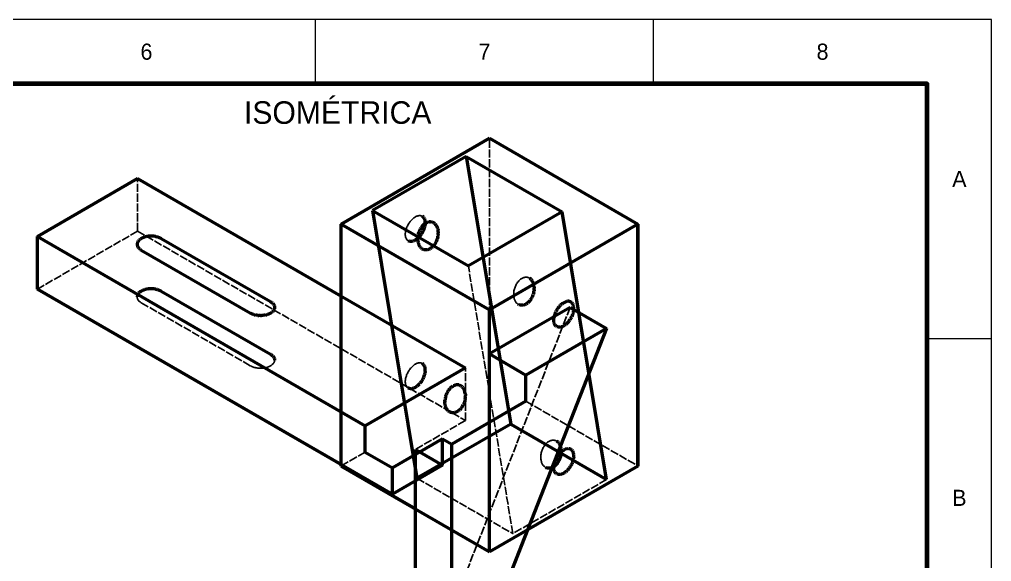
# Model space of a CAD drawing. Header units: millimetres. Extents: x 0 to 420, y 0 to 297.
# Drawn here: x 269 to 420, y 212.9 to 297 of the extents above; entities that cross this region are included whole.
import ezdxf
from ezdxf.enums import TextEntityAlignment as Align

# ---------------------------------------------------------------- set-up
doc = ezdxf.new("R2010")
doc.units = ezdxf.units.MM
doc.linetypes.add('DASHED', pattern=[1.524, 1.27, -0.254])
for name, color, linetype, lineweight in [('FINA', 7, 'CONTINUOUS', 18), ('NORMA', 7, 'CONTINUOUS', 70), ('OCULTA', 8, 'DASHED', 25), ('TEXTO', 7, 'CONTINUOUS', 25), ('VISIBLE', 7, 'CONTINUOUS', 50)]:
    doc.layers.add(name, color=color, linetype=linetype, lineweight=lineweight)

msp = doc.modelspace()

# ---------------------------------------------------------------- linework, layer by layer
at = {"layer": 'FINA'}
for p, q in [((315, 287), (315, 297)), ((367.5, 287), (367.5, 297)), ((410, 247.5), (420, 247.5))]:
    msp.add_line(p, q, dxfattribs=at)
msp.add_lwpolyline([(0, 0), (420, 0), (420, 297), (0, 297)], close=True, dxfattribs=at)
at = {"layer": 'NORMA'}
msp.add_lwpolyline([(20, 10), (410, 10), (410, 287), (20, 287)], close=True, dxfattribs=at)
at = {"layer": 'OCULTA'}
for p, q in [((342.03, 245.08), (342.03, 278.55)), ((287.37, 264.14), (287.37, 272.31)), ((329.82, 265.76), (329.73, 265.66)), ((329.91, 265.87), (329.82, 265.76)), ((329.91, 265.87), (330.01, 265.96)), ((330.1, 266.05), (330.01, 265.96)), ((330.2, 266.14), (330.1, 266.05)), ((330.3, 266.21), (330.2, 266.14)), ((330.4, 266.28), (330.3, 266.21)), ((330.51, 266.35), (330.4, 266.28)), ((330.61, 266.4), (330.51, 266.35)), ((330.71, 266.45), (330.61, 266.4)), ((330.81, 266.49), (330.71, 266.45)), ((330.91, 266.52), (330.81, 266.49)), ((331.01, 266.54), (330.91, 266.52)), ((331.1, 266.55), (331.01, 266.54)), ((331.19, 266.56), (331.1, 266.55)), ((331.28, 266.56), (331.19, 266.56)), ((331.37, 266.54), (331.28, 266.56)), ((331.45, 266.52), (331.37, 266.54)), ((331.53, 266.49), (331.45, 266.52)), ((331.61, 266.46), (331.53, 266.49)), ((329, 264.15), (329.03, 264.28)), ((329.07, 264.41), (329.03, 264.28)), ((329.07, 264.41), (329.11, 264.54)), ((329.16, 264.67), (329.11, 264.54)), ((329.21, 264.8), (329.16, 264.67)), ((329.21, 264.8), (329.27, 264.93)), ((329.34, 265.06), (329.27, 264.93)), ((329.41, 265.19), (329.34, 265.06)), ((329.41, 265.19), (329.48, 265.31)), ((329.56, 265.43), (329.48, 265.31)), ((329.64, 265.55), (329.56, 265.43)), ((329.73, 265.66), (329.64, 265.55)), ((287.37, 264.14), (271.82, 255.16)), ((287.37, 264.14), (338.28, 234.75)), ((328.95, 263.77), (328.96, 263.89)), ((328.95, 263.65), (328.95, 263.77)), ((328.95, 263.54), (328.95, 263.65)), ((328.96, 263.43), (328.95, 263.54)), ((328.96, 263.89), (328.98, 264.02)), ((328.98, 263.32), (328.96, 263.43)), ((329, 264.15), (328.98, 264.02)), ((329, 263.22), (328.98, 263.32)), ((329.03, 263.12), (329, 263.22)), ((329.07, 263.03), (329.03, 263.12)), ((329.11, 262.95), (329.07, 263.03)), ((329.16, 262.87), (329.11, 262.95)), ((329.21, 262.81), (329.16, 262.87)), ((329.27, 262.74), (329.21, 262.81)), ((329.34, 262.69), (329.27, 262.74)), ((329.41, 262.65), (329.34, 262.69)), ((345.65, 217.19), (338.74, 258.74)), ((346.84, 256.67), (346.75, 256.59)), ((346.94, 256.74), (346.84, 256.67)), ((347.04, 256.8), (346.94, 256.74)), ((347.15, 256.85), (347.04, 256.8)), ((347.25, 256.9), (347.15, 256.85)), ((347.35, 256.94), (347.25, 256.9)), ((347.46, 256.96), (347.35, 256.94)), ((347.56, 256.98), (347.46, 256.96)), ((347.66, 256.99), (347.56, 256.98)), ((347.77, 256.99), (347.66, 256.99)), ((347.87, 256.98), (347.77, 256.99)), ((347.96, 256.96), (347.87, 256.98)), ((348.06, 256.94), (347.96, 256.96)), ((348.15, 256.9), (348.06, 256.94)), ((348.24, 256.85), (348.15, 256.9)), ((345.9, 255.17), (345.86, 255.03)), ((345.9, 255.17), (345.94, 255.31)), ((345.99, 255.45), (345.94, 255.31)), ((346.04, 255.58), (345.99, 255.45)), ((346.04, 255.58), (346.1, 255.71)), ((346.16, 255.84), (346.1, 255.71)), ((346.23, 255.97), (346.16, 255.84)), ((346.31, 256.08), (346.23, 255.97)), ((346.39, 256.2), (346.31, 256.08)), ((346.47, 256.3), (346.39, 256.2)), ((346.47, 256.3), (346.56, 256.41)), ((346.65, 256.5), (346.56, 256.41)), ((346.75, 256.59), (346.65, 256.5)), ((287.29, 253.94), (287.3, 253.85)), ((287.3, 253.85), (287.31, 253.77)), ((287.31, 253.77), (287.34, 253.69)), ((287.34, 253.69), (287.37, 253.61)), ((345.79, 254.46), (345.78, 254.32)), ((345.79, 254.18), (345.78, 254.32)), ((345.81, 254.74), (345.79, 254.6)), ((345.79, 254.46), (345.79, 254.6)), ((345.79, 254.18), (345.8, 254.05)), ((345.82, 253.91), (345.8, 254.05)), ((345.81, 254.74), (345.83, 254.89)), ((345.84, 253.79), (345.82, 253.91)), ((345.86, 255.03), (345.83, 254.89)), ((345.87, 253.66), (345.84, 253.79)), ((345.87, 253.66), (345.91, 253.54)), ((287.37, 253.61), (287.41, 253.53)), ((287.41, 253.53), (287.46, 253.45)), ((287.46, 253.45), (287.52, 253.37)), ((287.52, 253.37), (287.59, 253.3)), ((287.59, 253.3), (287.66, 253.23)), ((287.66, 253.23), (287.75, 253.16)), ((287.75, 253.16), (287.84, 253.1)), ((287.84, 253.1), (287.94, 253.04)), ((287.94, 253.04), (304.91, 243.24)), ((354.55, 252.3), (330.51, 191.07)), ((345.96, 253.43), (345.91, 253.54)), ((346.01, 253.32), (345.96, 253.43)), ((346.01, 253.32), (346.06, 253.22)), ((346.12, 253.13), (346.06, 253.22)), ((346.19, 253.04), (346.12, 253.13)), ((346.26, 252.96), (346.19, 253.04)), ((346.34, 252.89), (346.26, 252.96)), ((346.42, 252.83), (346.34, 252.89)), ((346.51, 252.77), (346.42, 252.83)), ((304.91, 243.24), (305.01, 243.18)), ((305.01, 243.18), (305.13, 243.13)), ((305.13, 243.13), (305.24, 243.08)), ((305.36, 243.04), (305.24, 243.08)), ((307.69, 243.08), (307.56, 243.04)), ((307.8, 243.13), (307.69, 243.08)), ((307.92, 243.18), (307.8, 243.13)), ((308.02, 243.24), (307.92, 243.18)), ((308.12, 243.3), (308.02, 243.24)), ((308.21, 243.37), (308.12, 243.3)), ((308.29, 243.43), (308.21, 243.37)), ((308.37, 243.5), (308.29, 243.43)), ((308.44, 243.58), (308.37, 243.5)), ((308.5, 243.65), (308.44, 243.58)), ((308.55, 243.73), (308.5, 243.65)), ((308.59, 243.81), (308.55, 243.73)), ((308.62, 243.89), (308.59, 243.81)), ((308.65, 243.97), (308.62, 243.89)), ((308.66, 244.06), (308.65, 243.97)), ((308.66, 244.14), (308.66, 244.06)), ((330.01, 243.1), (329.91, 243)), ((330.1, 243.19), (330.01, 243.1)), ((330.2, 243.28), (330.1, 243.19)), ((330.3, 243.35), (330.2, 243.28)), ((330.4, 243.42), (330.3, 243.35)), ((330.4, 243.42), (330.51, 243.49)), ((330.61, 243.54), (330.51, 243.49)), ((330.71, 243.59), (330.61, 243.54)), ((330.81, 243.63), (330.71, 243.59)), ((330.91, 243.66), (330.81, 243.63)), ((331.01, 243.68), (330.91, 243.66)), ((331.1, 243.69), (331.01, 243.68)), ((331.19, 243.7), (331.1, 243.69)), ((331.28, 243.69), (331.19, 243.7)), ((331.37, 243.68), (331.28, 243.69)), ((331.45, 243.66), (331.37, 243.68)), ((331.53, 243.63), (331.45, 243.66)), ((331.61, 243.59), (331.53, 243.63)), ((305.36, 243.04), (305.49, 243)), ((305.49, 243), (305.62, 242.96)), ((305.76, 242.94), (305.62, 242.96)), ((305.9, 242.91), (305.76, 242.94)), ((306.04, 242.89), (305.9, 242.91)), ((306.04, 242.89), (306.18, 242.88)), ((306.32, 242.87), (306.18, 242.88)), ((306.46, 242.87), (306.32, 242.87)), ((306.46, 242.87), (306.61, 242.87)), ((306.75, 242.88), (306.61, 242.87)), ((306.89, 242.89), (306.75, 242.88)), ((307.03, 242.91), (306.89, 242.89)), ((307.17, 242.94), (307.03, 242.91)), ((307.31, 242.96), (307.17, 242.94)), ((307.31, 242.96), (307.44, 243)), ((307.56, 243.04), (307.44, 243)), ((329.11, 241.68), (329.07, 241.55)), ((329.16, 241.81), (329.11, 241.68)), ((329.21, 241.94), (329.16, 241.81)), ((329.27, 242.07), (329.21, 241.94)), ((329.27, 242.07), (329.34, 242.2)), ((329.41, 242.32), (329.34, 242.2)), ((329.48, 242.45), (329.41, 242.32)), ((329.56, 242.57), (329.48, 242.45)), ((329.56, 242.57), (329.64, 242.68)), ((329.73, 242.8), (329.64, 242.68)), ((329.82, 242.9), (329.73, 242.8)), ((329.91, 243), (329.82, 242.9)), ((338.28, 234.75), (338.28, 242.91)), ((328.95, 240.91), (328.96, 241.03)), ((328.95, 240.79), (328.95, 240.91)), ((328.95, 240.68), (328.95, 240.79)), ((328.96, 240.56), (328.95, 240.68)), ((328.96, 241.03), (328.98, 241.16)), ((328.98, 240.46), (328.96, 240.56)), ((329, 241.29), (328.98, 241.16)), ((329, 240.36), (328.98, 240.46)), ((329, 241.29), (329.03, 241.42)), ((329.03, 240.26), (329, 240.36)), ((329.07, 241.55), (329.03, 241.42)), ((329.07, 240.17), (329.03, 240.26)), ((329.11, 240.09), (329.07, 240.17)), ((329.16, 240.01), (329.11, 240.09)), ((329.21, 239.94), (329.16, 240.01)), ((329.27, 239.88), (329.21, 239.94)), ((329.34, 239.83), (329.27, 239.88)), ((329.41, 239.78), (329.34, 239.83)), ((347.69, 237.73), (365.08, 227.69)), ((338.28, 234.75), (330.51, 230.26)), ((350.68, 231.01), (350.6, 230.91)), ((350.77, 231.11), (350.68, 231.01)), ((350.86, 231.21), (350.77, 231.11)), ((350.95, 231.29), (350.86, 231.21)), ((351.05, 231.37), (350.95, 231.29)), ((351.15, 231.44), (351.05, 231.37)), ((351.15, 231.44), (351.25, 231.51)), ((351.35, 231.56), (351.25, 231.51)), ((351.46, 231.61), (351.35, 231.56)), ((351.56, 231.64), (351.46, 231.61)), ((351.67, 231.67), (351.56, 231.64)), ((351.77, 231.69), (351.67, 231.67)), ((351.87, 231.7), (351.77, 231.69)), ((351.97, 231.7), (351.87, 231.7)), ((352.07, 231.69), (351.97, 231.7)), ((352.17, 231.67), (352.07, 231.69)), ((352.27, 231.64), (352.17, 231.67)), ((352.36, 231.61), (352.27, 231.64)), ((352.45, 231.56), (352.36, 231.61)), ((322.73, 229.85), (318.98, 227.69)), ((350.04, 229.59), (350.02, 229.45)), ((350.07, 229.74), (350.04, 229.59)), ((350.1, 229.88), (350.07, 229.74)), ((350.15, 230.02), (350.1, 229.88)), ((350.15, 230.02), (350.19, 230.16)), ((350.25, 230.29), (350.19, 230.16)), ((350.31, 230.42), (350.25, 230.29)), ((350.37, 230.55), (350.31, 230.42)), ((350.37, 230.55), (350.44, 230.67)), ((350.52, 230.79), (350.44, 230.67)), ((350.6, 230.91), (350.52, 230.79)), ((349.99, 229.17), (350, 229.31)), ((349.99, 229.17), (349.99, 229.03)), ((349.99, 229.03), (350, 228.89)), ((350.02, 229.45), (350, 229.31)), ((350.01, 228.75), (350, 228.89)), ((350.03, 228.62), (350.01, 228.75)), ((350.05, 228.49), (350.03, 228.62)), ((350.05, 228.49), (350.08, 228.37)), ((350.12, 228.25), (350.08, 228.37)), ((350.17, 228.14), (350.12, 228.25)), ((350.17, 228.14), (350.22, 228.03)), ((350.27, 227.93), (350.22, 228.03)), ((350.33, 227.84), (350.27, 227.93)), ((350.4, 227.75), (350.33, 227.84)), ((350.47, 227.67), (350.4, 227.75)), ((350.55, 227.6), (350.47, 227.67)), ((350.63, 227.54), (350.55, 227.6)), ((350.72, 227.48), (350.63, 227.54)), ((330.76, 225.78), (345.65, 217.19)), ((360.22, 225.6), (345.65, 217.19))]:
    msp.add_line(p, q, dxfattribs=at)
at = {"layer": 'VISIBLE'}
for p, q in [((342.03, 278.55), (318.98, 265.24)), ((318.98, 265.24), (342.03, 278.55)), ((342.03, 278.55), (365.08, 265.24)), ((342.03, 278.55), (342.03, 278.55)), ((342.03, 278.55), (342.03, 278.55)), ((342.03, 278.55), (365.08, 265.24)), ((338.41, 275.74), (323.85, 267.33)), ((338.41, 275.74), (345.33, 234.19)), ((338.41, 275.74), (353.3, 267.15)), ((287.37, 272.31), (271.82, 263.33)), ((271.82, 263.33), (287.37, 272.31)), ((287.37, 272.31), (338.28, 242.91)), ((287.37, 272.31), (287.37, 272.31)), ((287.37, 272.31), (287.37, 272.31)), ((287.37, 272.31), (318.98, 254.06)), ((323.85, 267.33), (330.76, 225.78)), ((323.85, 267.33), (338.74, 258.74)), ((331.68, 266.41), (331.61, 266.46)), ((331.74, 266.36), (331.68, 266.41)), ((331.8, 266.3), (331.74, 266.36)), ((331.85, 266.23), (331.8, 266.3)), ((331.9, 266.15), (331.85, 266.23)), ((331.94, 266.07), (331.9, 266.15)), ((331.98, 265.98), (331.94, 266.07)), ((332.01, 265.88), (331.98, 265.98)), ((332.03, 265.78), (332.01, 265.88)), ((332.05, 265.68), (332.03, 265.78)), ((353.3, 267.15), (338.74, 258.74)), ((360.22, 225.6), (353.3, 267.15)), ((318.98, 227.69), (318.98, 265.24)), ((318.98, 265.24), (342.03, 251.94)), ((318.98, 254.06), (318.98, 265.24)), ((318.98, 265.24), (318.98, 265.24)), ((318.98, 265.24), (318.98, 265.24)), ((331.15, 264.18), (331.21, 264.31)), ((331.21, 264.31), (331.15, 264.18)), ((331.27, 264.44), (331.21, 264.31)), ((331.27, 264.44), (331.21, 264.31)), ((331.21, 264.31), (331.21, 264.31)), ((331.34, 264.56), (331.27, 264.44)), ((331.34, 264.56), (331.27, 264.44)), ((331.27, 264.44), (331.27, 264.44)), ((331.42, 264.68), (331.34, 264.56)), ((331.42, 264.68), (331.34, 264.56)), ((331.34, 264.56), (331.34, 264.56)), ((331.5, 264.8), (331.42, 264.68)), ((331.5, 264.8), (331.42, 264.68)), ((331.42, 264.68), (331.42, 264.68)), ((331.58, 264.9), (331.5, 264.8)), ((331.58, 264.9), (331.5, 264.8)), ((331.5, 264.8), (331.5, 264.8)), ((331.58, 264.9), (331.67, 265)), ((331.67, 265), (331.58, 264.9)), ((331.58, 264.9), (331.58, 264.9)), ((331.76, 265.1), (331.67, 265)), ((331.76, 265.1), (331.67, 265)), ((331.67, 265), (331.67, 265)), ((331.8, 264.3), (331.74, 264.17)), ((331.74, 264.17), (331.8, 264.3)), ((331.85, 265.18), (331.76, 265.1)), ((331.85, 265.18), (331.76, 265.1)), ((331.76, 265.1), (331.76, 265.1)), ((331.85, 264.43), (331.8, 264.3)), ((331.8, 264.3), (331.85, 264.43)), ((331.8, 264.3), (331.8, 264.3)), ((331.95, 265.26), (331.85, 265.18)), ((331.95, 265.26), (331.85, 265.18)), ((331.85, 265.18), (331.85, 265.18)), ((331.85, 264.43), (331.9, 264.56)), ((331.85, 264.43), (331.9, 264.56)), ((331.85, 264.43), (331.85, 264.43)), ((331.9, 264.56), (331.94, 264.69)), ((331.9, 264.56), (331.94, 264.69)), ((331.9, 264.56), (331.9, 264.56)), ((331.98, 264.82), (331.94, 264.69)), ((331.94, 264.69), (331.98, 264.82)), ((331.94, 264.69), (331.94, 264.69)), ((332.05, 265.33), (331.95, 265.26)), ((332.05, 265.33), (331.95, 265.26)), ((331.95, 265.26), (331.95, 265.26)), ((331.98, 264.82), (332.01, 264.95)), ((331.98, 264.82), (332.01, 264.95)), ((331.98, 264.82), (331.98, 264.82)), ((332.01, 264.95), (332.03, 265.08)), ((332.01, 264.95), (332.03, 265.08)), ((332.01, 264.95), (332.01, 264.95)), ((332.05, 265.21), (332.03, 265.08)), ((332.03, 265.08), (332.05, 265.21)), ((332.03, 265.08), (332.03, 265.08)), ((332.06, 265.56), (332.05, 265.68)), ((332.15, 265.4), (332.05, 265.33)), ((332.06, 265.34), (332.05, 265.33)), ((332.05, 265.21), (332.06, 265.33)), ((332.05, 265.21), (332.06, 265.33)), ((332.05, 265.33), (332.05, 265.33)), ((332.05, 265.21), (332.05, 265.21)), ((332.06, 265.45), (332.06, 265.56)), ((332.06, 265.33), (332.06, 265.45)), ((332.06, 265.33), (332.06, 265.34)), ((332.06, 265.34), (332.06, 265.34)), ((332.06, 265.34), (332.06, 265.34)), ((332.06, 265.34), (332.06, 265.34)), ((332.06, 265.34), (332.06, 265.34)), ((332.06, 265.34), (332.06, 265.34)), ((332.06, 265.34), (332.06, 265.34)), ((332.06, 265.34), (332.06, 265.34)), ((332.06, 265.34), (332.06, 265.34)), ((332.06, 265.34), (332.06, 265.34)), ((332.06, 265.34), (332.06, 265.34)), ((332.06, 265.34), (332.06, 265.34)), ((332.06, 265.34), (332.06, 265.34)), ((332.06, 265.34), (332.06, 265.34)), ((332.06, 265.34), (332.06, 265.34)), ((332.06, 265.34), (332.06, 265.34)), ((332.06, 265.34), (332.06, 265.34)), ((332.06, 265.34), (332.06, 265.34)), ((332.06, 265.34), (332.06, 265.34)), ((332.06, 265.34), (332.06, 265.34)), ((332.06, 265.34), (332.06, 265.34)), ((332.06, 265.34), (332.06, 265.34)), ((332.06, 265.34), (332.06, 265.34)), ((332.06, 265.33), (332.06, 265.33)), ((332.25, 265.45), (332.15, 265.4)), ((332.36, 265.5), (332.25, 265.45)), ((332.46, 265.53), (332.36, 265.5)), ((332.57, 265.56), (332.46, 265.53)), ((332.67, 265.58), (332.57, 265.56)), ((332.77, 265.59), (332.67, 265.58)), ((332.77, 265.59), (332.87, 265.59)), ((332.97, 265.58), (332.87, 265.59)), ((333.07, 265.56), (332.97, 265.58)), ((333.17, 265.53), (333.07, 265.56)), ((333.26, 265.5), (333.17, 265.53)), ((333.35, 265.45), (333.26, 265.5)), ((333.43, 265.4), (333.35, 265.45)), ((333.51, 265.33), (333.43, 265.4)), ((333.59, 265.26), (333.51, 265.33)), ((333.66, 265.18), (333.59, 265.26)), ((333.73, 265.09), (333.66, 265.18)), ((333.79, 265), (333.73, 265.09)), ((333.85, 264.9), (333.79, 265)), ((333.9, 264.79), (333.85, 264.9)), ((333.94, 264.68), (333.9, 264.79)), ((333.98, 264.56), (333.94, 264.68)), ((334.01, 264.44), (333.98, 264.56)), ((334.01, 264.44), (334.04, 264.31)), ((334.06, 264.18), (334.04, 264.31)), ((365.08, 265.24), (342.03, 251.94)), ((365.08, 227.69), (365.08, 265.24)), ((365.08, 265.24), (365.08, 265.24)), ((365.08, 265.24), (365.08, 265.24)), ((365.08, 265.24), (365.08, 227.69)), ((271.82, 255.16), (271.82, 263.33)), ((271.82, 263.33), (322.73, 233.93)), ((271.82, 255.16), (271.82, 263.33)), ((271.82, 263.33), (271.82, 263.33)), ((271.82, 263.33), (271.82, 263.33)), ((287.59, 262.74), (287.52, 262.66)), ((287.66, 262.81), (287.59, 262.74)), ((287.75, 262.87), (287.66, 262.81)), ((287.84, 262.94), (287.75, 262.87)), ((287.94, 263), (287.84, 262.94)), ((288.04, 263.06), (287.94, 263)), ((288.15, 263.11), (288.04, 263.06)), ((288.27, 263.16), (288.15, 263.11)), ((288.27, 263.16), (288.39, 263.2)), ((288.52, 263.24), (288.39, 263.2)), ((288.65, 263.27), (288.52, 263.24)), ((288.79, 263.3), (288.65, 263.27)), ((288.92, 263.33), (288.79, 263.3)), ((289.06, 263.35), (288.92, 263.33)), ((289.21, 263.36), (289.06, 263.35)), ((289.35, 263.37), (289.21, 263.36)), ((289.49, 263.37), (289.35, 263.37)), ((289.64, 263.37), (289.49, 263.37)), ((289.78, 263.36), (289.64, 263.37)), ((289.92, 263.35), (289.78, 263.36)), ((290.06, 263.33), (289.92, 263.35)), ((290.2, 263.3), (290.06, 263.33)), ((290.2, 263.3), (290.34, 263.27)), ((290.47, 263.24), (290.34, 263.27)), ((290.59, 263.2), (290.47, 263.24)), ((290.59, 263.2), (290.72, 263.16)), ((290.83, 263.11), (290.72, 263.16)), ((290.83, 263.11), (290.94, 263.06)), ((290.94, 263.06), (291.05, 263)), ((291.05, 263), (308.02, 253.2)), ((330.51, 262.75), (330.4, 262.7)), ((330.61, 262.82), (330.51, 262.75)), ((330.71, 262.89), (330.61, 262.82)), ((330.81, 262.96), (330.71, 262.89)), ((330.91, 263.05), (330.81, 262.96)), ((330.89, 263.06), (330.9, 263.2)), ((330.89, 263.06), (330.89, 262.92)), ((330.9, 262.78), (330.89, 262.92)), ((330.92, 263.34), (330.9, 263.2)), ((330.91, 262.64), (330.9, 262.78)), ((330.92, 263.34), (330.91, 263.26)), ((330.91, 263.26), (330.91, 263.26)), ((330.91, 263.26), (330.91, 263.26)), ((330.91, 263.26), (330.91, 263.26)), ((330.91, 263.26), (330.91, 263.26)), ((330.91, 263.26), (330.91, 263.26)), ((330.91, 263.26), (330.91, 263.26)), ((330.91, 263.26), (330.91, 263.26)), ((330.91, 263.26), (330.91, 263.26)), ((330.91, 263.26), (330.91, 263.26)), ((330.91, 263.26), (330.91, 263.26)), ((330.91, 263.26), (330.91, 263.26)), ((330.91, 263.26), (330.91, 263.26)), ((330.91, 263.26), (331.05, 263.18)), ((331.01, 263.14), (330.91, 263.05)), ((330.92, 263.34), (330.94, 263.48)), ((330.94, 263.48), (330.92, 263.34)), ((330.92, 263.34), (330.92, 263.34)), ((330.97, 263.63), (330.94, 263.48)), ((330.97, 263.63), (330.94, 263.48)), ((330.94, 263.48), (330.94, 263.48)), ((331, 263.77), (330.97, 263.63)), ((331, 263.77), (330.97, 263.63)), ((330.97, 263.63), (330.97, 263.63)), ((331, 263.77), (331.05, 263.91)), ((331.05, 263.91), (331, 263.77)), ((331, 263.77), (331, 263.77)), ((331.1, 263.23), (331.01, 263.14)), ((331.09, 264.04), (331.05, 263.91)), ((331.09, 264.04), (331.05, 263.91)), ((331.05, 263.91), (331.05, 263.91)), ((331.05, 263.18), (331.1, 263.23)), ((331.05, 263.18), (331.05, 263.18)), ((331.05, 263.18), (331.05, 263.18)), ((331.05, 263.18), (331.05, 263.18)), ((331.05, 263.18), (331.05, 263.18)), ((331.05, 263.18), (331.05, 263.18)), ((331.05, 263.18), (331.05, 263.18)), ((331.05, 263.18), (331.05, 263.18)), ((331.05, 263.18), (331.05, 263.18)), ((331.05, 263.18), (331.05, 263.18)), ((331.05, 263.18), (331.05, 263.18)), ((331.05, 263.18), (331.05, 263.18)), ((331.05, 263.18), (331.05, 263.18)), ((331.05, 263.18), (331.05, 263.18)), ((331.15, 264.18), (331.09, 264.04)), ((331.15, 264.18), (331.09, 264.04)), ((331.09, 264.04), (331.09, 264.04)), ((331.19, 263.34), (331.1, 263.23)), ((331.1, 263.23), (331.19, 263.34)), ((331.1, 263.23), (331.1, 263.23)), ((331.15, 264.18), (331.15, 264.18)), ((331.28, 263.44), (331.19, 263.34)), ((331.19, 263.34), (331.28, 263.44)), ((331.19, 263.34), (331.19, 263.34)), ((331.37, 263.56), (331.28, 263.44)), ((331.28, 263.44), (331.37, 263.56)), ((331.28, 263.44), (331.28, 263.44)), ((331.37, 263.56), (331.45, 263.67)), ((331.37, 263.56), (331.45, 263.67)), ((331.37, 263.56), (331.37, 263.56)), ((331.53, 263.79), (331.45, 263.67)), ((331.45, 263.67), (331.53, 263.79)), ((331.45, 263.67), (331.45, 263.67)), ((331.61, 263.92), (331.53, 263.79)), ((331.53, 263.79), (331.61, 263.92)), ((331.53, 263.79), (331.53, 263.79)), ((331.68, 264.04), (331.61, 263.92)), ((331.61, 263.92), (331.68, 264.04)), ((331.61, 263.92), (331.61, 263.92)), ((331.68, 264.04), (331.74, 264.17)), ((331.68, 264.04), (331.74, 264.17)), ((331.68, 264.04), (331.68, 264.04)), ((331.74, 264.17), (331.74, 264.17)), ((333.87, 262.78), (333.82, 262.64)), ((333.87, 262.78), (333.92, 262.91)), ((333.96, 263.05), (333.92, 262.91)), ((333.99, 263.19), (333.96, 263.05)), ((333.99, 263.19), (334.02, 263.34)), ((334.05, 263.48), (334.02, 263.34)), ((334.06, 263.62), (334.05, 263.48)), ((334.07, 264.04), (334.06, 264.18)), ((334.06, 263.62), (334.07, 263.76)), ((334.07, 264.04), (334.07, 263.9)), ((334.07, 263.76), (334.07, 263.9)), ((287.3, 262.18), (287.29, 262.1)), ((287.29, 262.1), (287.3, 262.02)), ((287.31, 262.27), (287.3, 262.18)), ((287.3, 262.02), (287.31, 261.94)), ((287.34, 262.35), (287.31, 262.27)), ((287.31, 261.94), (287.34, 261.85)), ((287.37, 262.43), (287.34, 262.35)), ((287.34, 261.85), (287.37, 261.77)), ((287.41, 262.51), (287.37, 262.43)), ((287.37, 261.77), (287.41, 261.69)), ((287.46, 262.59), (287.41, 262.51)), ((287.41, 261.69), (287.46, 261.62)), ((287.52, 262.66), (287.46, 262.59)), ((287.46, 261.62), (287.52, 261.54)), ((287.52, 261.54), (287.59, 261.47)), ((287.59, 261.47), (287.66, 261.4)), ((287.66, 261.4), (287.75, 261.33)), ((287.75, 261.33), (287.84, 261.26)), ((287.84, 261.26), (287.94, 261.2)), ((287.94, 261.2), (304.91, 251.41)), ((329.48, 262.61), (329.41, 262.65)), ((329.56, 262.58), (329.48, 262.61)), ((329.64, 262.56), (329.56, 262.58)), ((329.73, 262.55), (329.64, 262.56)), ((329.82, 262.54), (329.73, 262.55)), ((329.91, 262.55), (329.82, 262.54)), ((330.01, 262.56), (329.91, 262.55)), ((330.1, 262.58), (330.01, 262.56)), ((330.2, 262.61), (330.1, 262.58)), ((330.3, 262.65), (330.2, 262.61)), ((330.4, 262.7), (330.3, 262.65)), ((330.91, 262.64), (330.93, 262.51)), ((330.95, 262.38), (330.93, 262.51)), ((330.98, 262.26), (330.95, 262.38)), ((330.98, 262.26), (331.02, 262.14)), ((331.06, 262.03), (331.02, 262.14)), ((331.12, 261.92), (331.06, 262.03)), ((331.17, 261.82), (331.12, 261.92)), ((331.17, 261.82), (331.23, 261.73)), ((331.3, 261.64), (331.23, 261.73)), ((331.37, 261.56), (331.3, 261.64)), ((331.45, 261.49), (331.37, 261.56)), ((331.53, 261.42), (331.45, 261.49)), ((331.62, 261.37), (331.53, 261.42)), ((331.7, 261.32), (331.62, 261.37)), ((331.8, 261.29), (331.7, 261.32)), ((331.8, 261.29), (331.89, 261.26)), ((331.99, 261.24), (331.89, 261.26)), ((332.09, 261.23), (331.99, 261.24)), ((332.19, 261.23), (332.09, 261.23)), ((332.29, 261.24), (332.19, 261.23)), ((332.4, 261.26), (332.29, 261.24)), ((332.5, 261.29), (332.4, 261.26)), ((332.61, 261.32), (332.5, 261.29)), ((332.71, 261.37), (332.61, 261.32)), ((332.81, 261.42), (332.71, 261.37)), ((332.91, 261.49), (332.81, 261.42)), ((333.01, 261.56), (332.91, 261.49)), ((333.11, 261.64), (333.01, 261.56)), ((333.2, 261.72), (333.11, 261.64)), ((333.3, 261.82), (333.2, 261.72)), ((333.38, 261.92), (333.3, 261.82)), ((333.47, 262.02), (333.38, 261.92)), ((333.55, 262.14), (333.47, 262.02)), ((333.62, 262.26), (333.55, 262.14)), ((333.69, 262.38), (333.62, 262.26)), ((333.76, 262.51), (333.69, 262.38)), ((333.82, 262.64), (333.76, 262.51)), ((348.33, 256.8), (348.24, 256.85)), ((348.41, 256.73), (348.33, 256.8)), ((348.48, 256.66), (348.41, 256.73)), ((348.48, 256.66), (348.56, 256.58)), ((271.82, 255.16), (326.97, 223.32)), ((271.82, 255.16), (271.82, 255.16)), ((318.98, 227.93), (271.82, 255.16)), ((271.82, 255.16), (271.82, 255.16)), ((288.92, 255.16), (288.79, 255.14)), ((289.06, 255.18), (288.92, 255.16)), ((289.21, 255.2), (289.06, 255.18)), ((289.35, 255.2), (289.21, 255.2)), ((289.49, 255.21), (289.35, 255.2)), ((289.64, 255.2), (289.49, 255.21)), ((289.78, 255.2), (289.64, 255.2)), ((289.92, 255.18), (289.78, 255.2)), ((290.06, 255.16), (289.92, 255.18)), ((290.2, 255.14), (290.06, 255.16)), ((348.62, 256.5), (348.56, 256.58)), ((348.68, 256.4), (348.62, 256.5)), ((348.74, 256.3), (348.68, 256.4)), ((348.79, 256.19), (348.74, 256.3)), ((348.83, 256.08), (348.79, 256.19)), ((348.87, 255.96), (348.83, 256.08)), ((348.87, 255.96), (348.9, 255.84)), ((348.93, 255.71), (348.9, 255.84)), ((348.95, 255.58), (348.93, 255.71)), ((348.96, 255.44), (348.95, 255.58)), ((348.95, 255.02), (348.96, 255.17)), ((348.96, 255.44), (348.96, 255.31)), ((348.96, 255.17), (348.96, 255.31)), ((287.3, 254.02), (287.29, 253.94)), ((287.31, 254.1), (287.3, 254.02)), ((287.34, 254.18), (287.31, 254.1)), ((287.37, 254.26), (287.34, 254.18)), ((287.41, 254.34), (287.37, 254.26)), ((287.46, 254.42), (287.41, 254.34)), ((287.52, 254.5), (287.46, 254.42)), ((287.59, 254.57), (287.52, 254.5)), ((287.66, 254.64), (287.59, 254.57)), ((287.75, 254.71), (287.66, 254.64)), ((287.84, 254.77), (287.75, 254.71)), ((287.94, 254.83), (287.84, 254.77)), ((288.04, 254.89), (287.94, 254.83)), ((288.15, 254.94), (288.04, 254.89)), ((288.27, 254.99), (288.15, 254.94)), ((288.27, 254.99), (288.39, 255.04)), ((288.52, 255.08), (288.39, 255.04)), ((288.65, 255.11), (288.52, 255.08)), ((288.79, 255.14), (288.65, 255.11)), ((290.2, 255.14), (290.34, 255.11)), ((290.47, 255.08), (290.34, 255.11)), ((290.59, 255.04), (290.47, 255.08)), ((290.59, 255.04), (290.72, 254.99)), ((290.83, 254.94), (290.72, 254.99)), ((290.83, 254.94), (290.94, 254.89)), ((290.94, 254.89), (291.05, 254.83)), ((291.05, 254.83), (308.02, 245.04)), ((318.98, 254.06), (318.98, 254.06)), ((318.98, 254.06), (318.98, 254.06)), ((318.98, 254.06), (318.98, 254.06)), ((318.98, 254.06), (318.98, 254.06)), ((318.98, 254.06), (318.98, 254.06)), ((318.98, 254.06), (318.98, 254.06)), ((318.98, 254.06), (318.98, 254.06)), ((318.98, 254.06), (318.98, 254.06)), ((318.98, 254.06), (318.98, 254.06)), ((318.98, 254.06), (318.98, 254.06)), ((318.98, 254.06), (318.98, 254.06)), ((318.98, 254.06), (318.98, 254.06)), ((318.98, 254.06), (318.98, 254.06)), ((318.98, 254.06), (318.98, 254.06)), ((318.98, 254.06), (318.98, 254.06)), ((318.98, 254.06), (318.98, 254.06)), ((318.98, 254.06), (318.98, 254.06)), ((318.98, 254.06), (318.98, 254.06)), ((318.98, 254.06), (318.98, 254.06)), ((318.98, 254.06), (318.98, 254.06)), ((318.98, 254.06), (318.98, 254.06)), ((348.51, 253.66), (348.44, 253.54)), ((348.51, 253.66), (348.58, 253.78)), ((348.65, 253.91), (348.58, 253.78)), ((348.71, 254.04), (348.65, 253.91)), ((348.76, 254.18), (348.71, 254.04)), ((348.76, 254.18), (348.81, 254.32)), ((348.85, 254.45), (348.81, 254.32)), ((348.89, 254.6), (348.85, 254.45)), ((348.89, 254.6), (348.92, 254.74)), ((348.92, 254.74), (348.94, 254.88)), ((348.95, 255.02), (348.94, 254.88)), ((308.02, 253.2), (308.12, 253.14)), ((308.12, 253.14), (308.21, 253.08)), ((308.21, 253.08), (308.29, 253.01)), ((308.29, 253.01), (308.37, 252.94)), ((308.37, 252.94), (308.44, 252.87)), ((308.44, 252.87), (308.5, 252.79)), ((308.5, 252.79), (308.55, 252.71)), ((308.55, 252.71), (308.59, 252.63)), ((308.59, 252.63), (308.62, 252.55)), ((308.62, 252.55), (308.65, 252.47)), ((308.65, 252.14), (308.62, 252.06)), ((308.65, 252.47), (308.66, 252.39)), ((308.66, 252.22), (308.65, 252.14)), ((308.66, 252.39), (308.66, 252.3)), ((308.66, 252.3), (308.66, 252.22)), ((354.55, 252.3), (342.03, 245.08)), ((346.6, 252.73), (346.51, 252.77)), ((346.69, 252.69), (346.6, 252.73)), ((346.78, 252.66), (346.69, 252.69)), ((346.88, 252.64), (346.78, 252.66)), ((346.98, 252.63), (346.88, 252.64)), ((347.08, 252.63), (346.98, 252.63)), ((347.19, 252.64), (347.08, 252.63)), ((347.29, 252.66), (347.19, 252.64)), ((347.39, 252.69), (347.29, 252.66)), ((347.5, 252.72), (347.39, 252.69)), ((347.6, 252.77), (347.5, 252.72)), ((347.7, 252.82), (347.6, 252.77)), ((347.81, 252.89), (347.7, 252.82)), ((347.9, 252.96), (347.81, 252.89)), ((348, 253.04), (347.9, 252.96)), ((348.1, 253.13), (348, 253.04)), ((348.19, 253.22), (348.1, 253.13)), ((348.27, 253.32), (348.19, 253.22)), ((348.36, 253.43), (348.27, 253.32)), ((348.44, 253.54), (348.36, 253.43)), ((352.69, 252.24), (352.61, 252.12)), ((352.78, 252.35), (352.69, 252.24)), ((352.87, 252.46), (352.78, 252.35)), ((352.96, 252.56), (352.87, 252.46)), ((352.96, 252.56), (353.06, 252.65)), ((353.16, 252.74), (353.06, 252.65)), ((353.25, 252.83), (353.16, 252.74)), ((353.35, 252.91), (353.25, 252.83)), ((353.46, 252.98), (353.35, 252.91)), ((353.56, 253.04), (353.46, 252.98)), ((353.66, 253.09), (353.56, 253.04)), ((353.76, 253.14), (353.66, 253.09)), ((353.86, 253.18), (353.76, 253.14)), ((353.96, 253.21), (353.86, 253.18)), ((354.06, 253.23), (353.96, 253.21)), ((354.15, 253.25), (354.06, 253.23)), ((354.25, 253.25), (354.15, 253.25)), ((354.34, 253.25), (354.25, 253.25)), ((354.42, 253.23), (354.34, 253.25)), ((354.5, 253.21), (354.42, 253.23)), ((354.58, 253.18), (354.5, 253.21)), ((354.55, 252.3), (360.2, 249.04)), ((354.66, 253.15), (354.58, 253.18)), ((354.73, 253.1), (354.66, 253.15)), ((354.79, 253.05), (354.73, 253.1)), ((354.85, 252.99), (354.79, 253.05)), ((354.91, 252.92), (354.85, 252.99)), ((354.95, 252.84), (354.91, 252.92)), ((355, 252.76), (354.95, 252.84)), ((355.03, 252.67), (355, 252.76)), ((355.06, 252.57), (355.03, 252.67)), ((355.08, 252.47), (355.06, 252.57)), ((355.1, 252.37), (355.08, 252.47)), ((355.11, 252.26), (355.1, 252.37)), ((355.11, 252.14), (355.11, 252.26)), ((355.11, 252.02), (355.11, 252.14)), ((304.91, 251.41), (305.01, 251.35)), ((305.01, 251.35), (305.13, 251.3)), ((305.13, 251.3), (305.24, 251.25)), ((305.36, 251.2), (305.24, 251.25)), ((305.36, 251.2), (305.49, 251.16)), ((305.49, 251.16), (305.62, 251.13)), ((305.76, 251.1), (305.62, 251.13)), ((305.9, 251.08), (305.76, 251.1)), ((306.04, 251.06), (305.9, 251.08)), ((306.04, 251.06), (306.18, 251.04)), ((306.32, 251.04), (306.18, 251.04)), ((306.46, 251.03), (306.32, 251.04)), ((306.46, 251.03), (306.61, 251.04)), ((306.75, 251.04), (306.61, 251.04)), ((306.89, 251.06), (306.75, 251.04)), ((307.03, 251.08), (306.89, 251.06)), ((307.17, 251.1), (307.03, 251.08)), ((307.31, 251.13), (307.17, 251.1)), ((307.31, 251.13), (307.44, 251.16)), ((307.56, 251.2), (307.44, 251.16)), ((307.69, 251.25), (307.56, 251.2)), ((307.8, 251.3), (307.69, 251.25)), ((307.92, 251.35), (307.8, 251.3)), ((308.02, 251.41), (307.92, 251.35)), ((308.12, 251.47), (308.02, 251.41)), ((308.21, 251.53), (308.12, 251.47)), ((308.29, 251.6), (308.21, 251.53)), ((308.37, 251.67), (308.29, 251.6)), ((308.44, 251.74), (308.37, 251.67)), ((308.5, 251.82), (308.44, 251.74)), ((308.55, 251.89), (308.5, 251.82)), ((308.59, 251.97), (308.55, 251.89)), ((308.62, 252.06), (308.59, 251.97)), ((342.03, 214.38), (342.03, 251.94)), ((352.02, 250.59), (352.03, 250.71)), ((352.06, 250.84), (352.03, 250.71)), ((352.06, 250.84), (352.08, 250.97)), ((352.12, 251.1), (352.08, 250.97)), ((352.12, 251.1), (352.16, 251.23)), ((352.21, 251.36), (352.16, 251.23)), ((352.26, 251.49), (352.21, 251.36)), ((352.26, 251.49), (352.32, 251.62)), ((352.39, 251.75), (352.32, 251.62)), ((352.46, 251.88), (352.39, 251.75)), ((352.46, 251.88), (352.53, 252)), ((352.61, 252.12), (352.53, 252)), ((354.73, 250.73), (354.66, 250.61)), ((354.73, 250.73), (354.79, 250.86)), ((354.85, 250.99), (354.79, 250.86)), ((354.91, 251.12), (354.85, 250.99)), ((354.91, 251.12), (354.95, 251.25)), ((354.95, 251.25), (355, 251.38)), ((355.03, 251.51), (355, 251.38)), ((355.03, 251.51), (355.06, 251.64)), ((355.06, 251.64), (355.08, 251.77)), ((355.1, 251.9), (355.08, 251.77)), ((355.1, 251.9), (355.11, 252.02)), ((352, 250.34), (352.01, 250.46)), ((352.01, 250.23), (352, 250.34)), ((352.01, 250.46), (352.02, 250.59)), ((352.02, 250.12), (352.01, 250.23)), ((352.03, 250.01), (352.02, 250.12)), ((352.06, 249.91), (352.03, 250.01)), ((352.08, 249.81), (352.06, 249.91)), ((352.12, 249.72), (352.08, 249.81)), ((352.16, 249.64), (352.12, 249.72)), ((352.21, 249.57), (352.16, 249.64)), ((352.26, 249.5), (352.21, 249.57)), ((352.32, 249.44), (352.26, 249.5)), ((352.39, 249.38), (352.32, 249.44)), ((352.46, 249.34), (352.39, 249.38)), ((352.53, 249.3), (352.46, 249.34)), ((352.61, 249.27), (352.53, 249.3)), ((352.69, 249.25), (352.61, 249.27)), ((352.78, 249.24), (352.69, 249.25)), ((352.87, 249.23), (352.78, 249.24)), ((352.96, 249.24), (352.87, 249.23)), ((353.06, 249.25), (352.96, 249.24)), ((353.16, 249.27), (353.06, 249.25)), ((353.25, 249.3), (353.16, 249.27)), ((353.35, 249.34), (353.25, 249.3)), ((353.46, 249.39), (353.35, 249.34)), ((353.56, 249.45), (353.46, 249.39)), ((353.66, 249.51), (353.56, 249.45)), ((353.76, 249.58), (353.66, 249.51)), ((353.86, 249.66), (353.76, 249.58)), ((353.96, 249.74), (353.86, 249.66)), ((354.06, 249.83), (353.96, 249.74)), ((354.15, 249.93), (354.06, 249.83)), ((354.25, 250.03), (354.15, 249.93)), ((354.34, 250.14), (354.25, 250.03)), ((354.42, 250.25), (354.34, 250.14)), ((354.42, 250.25), (354.5, 250.36)), ((354.58, 250.48), (354.5, 250.36)), ((354.66, 250.61), (354.58, 250.48)), ((360.2, 249.04), (336.16, 187.8)), ((360.2, 249.04), (347.69, 241.81)), ((308.02, 245.04), (308.12, 244.98)), ((308.12, 244.98), (308.21, 244.91)), ((308.21, 244.91), (308.29, 244.84)), ((308.29, 244.84), (308.37, 244.77)), ((308.37, 244.77), (308.44, 244.7)), ((308.44, 244.7), (308.5, 244.62)), ((308.5, 244.62), (308.55, 244.55)), ((342.03, 245.08), (347.69, 241.81)), ((308.55, 244.55), (308.59, 244.47)), ((308.59, 244.47), (308.62, 244.39)), ((308.62, 244.39), (308.65, 244.3)), ((308.65, 244.3), (308.66, 244.22)), ((308.66, 244.22), (308.66, 244.14)), ((331.68, 243.55), (331.61, 243.59)), ((331.74, 243.49), (331.68, 243.55)), ((331.8, 243.43), (331.74, 243.49)), ((331.85, 243.36), (331.8, 243.43)), ((331.9, 243.29), (331.85, 243.36)), ((331.94, 243.21), (331.9, 243.29)), ((331.98, 243.12), (331.94, 243.21)), ((332.01, 243.02), (331.98, 243.12)), ((338.28, 242.91), (322.73, 233.93)), ((331.85, 241.57), (331.8, 241.44)), ((331.9, 241.7), (331.85, 241.57)), ((331.9, 241.7), (331.94, 241.83)), ((331.98, 241.96), (331.94, 241.83)), ((331.98, 241.96), (332.01, 242.09)), ((332.03, 242.92), (332.01, 243.02)), ((332.01, 242.09), (332.03, 242.22)), ((332.05, 242.81), (332.03, 242.92)), ((332.05, 242.34), (332.03, 242.22)), ((332.06, 242.7), (332.05, 242.81)), ((332.05, 242.34), (332.06, 242.47)), ((332.06, 242.59), (332.06, 242.7)), ((332.06, 242.47), (332.06, 242.59)), ((347.69, 237.73), (347.69, 241.81)), ((330.81, 240.1), (330.71, 240.03)), ((330.91, 240.19), (330.81, 240.1)), ((331.01, 240.28), (330.91, 240.19)), ((331.1, 240.37), (331.01, 240.28)), ((331.19, 240.47), (331.1, 240.37)), ((331.28, 240.58), (331.19, 240.47)), ((331.37, 240.69), (331.28, 240.58)), ((331.45, 240.81), (331.37, 240.69)), ((331.45, 240.81), (331.53, 240.93)), ((331.61, 241.05), (331.53, 240.93)), ((331.68, 241.18), (331.61, 241.05)), ((331.74, 241.31), (331.68, 241.18)), ((331.8, 241.44), (331.74, 241.31)), ((336.26, 240.04), (336.36, 240.11)), ((336.46, 240.16), (336.36, 240.11)), ((336.57, 240.21), (336.46, 240.16)), ((336.67, 240.24), (336.57, 240.21)), ((336.77, 240.27), (336.67, 240.24)), ((336.88, 240.29), (336.77, 240.27)), ((336.98, 240.3), (336.88, 240.29)), ((337.08, 240.3), (336.98, 240.3)), ((337.18, 240.29), (337.08, 240.3)), ((337.28, 240.27), (337.18, 240.29)), ((337.37, 240.24), (337.28, 240.27)), ((337.47, 240.2), (337.37, 240.24)), ((337.56, 240.16), (337.47, 240.2)), ((337.64, 240.1), (337.56, 240.16)), ((337.72, 240.04), (337.64, 240.1)), ((329.48, 239.75), (329.41, 239.78)), ((329.56, 239.72), (329.48, 239.75)), ((329.64, 239.7), (329.56, 239.72)), ((329.73, 239.68), (329.64, 239.7)), ((329.82, 239.68), (329.73, 239.68)), ((329.91, 239.69), (329.82, 239.68)), ((330.01, 239.7), (329.91, 239.69)), ((330.1, 239.72), (330.01, 239.7)), ((330.2, 239.75), (330.1, 239.72)), ((330.3, 239.79), (330.2, 239.75)), ((330.4, 239.84), (330.3, 239.79)), ((330.51, 239.89), (330.4, 239.84)), ((330.61, 239.96), (330.51, 239.89)), ((330.71, 240.03), (330.61, 239.96)), ((335.25, 238.62), (335.21, 238.48)), ((335.25, 238.62), (335.3, 238.75)), ((335.36, 238.89), (335.3, 238.75)), ((335.42, 239.02), (335.36, 238.89)), ((335.48, 239.15), (335.42, 239.02)), ((335.48, 239.15), (335.55, 239.27)), ((335.63, 239.39), (335.55, 239.27)), ((335.71, 239.5), (335.63, 239.39)), ((335.79, 239.61), (335.71, 239.5)), ((335.88, 239.71), (335.79, 239.61)), ((335.97, 239.81), (335.88, 239.71)), ((336.06, 239.89), (335.97, 239.81)), ((336.16, 239.97), (336.06, 239.89)), ((336.26, 240.04), (336.16, 239.97)), ((337.8, 239.97), (337.72, 240.04)), ((337.8, 239.97), (337.87, 239.89)), ((337.94, 239.8), (337.87, 239.89)), ((338, 239.71), (337.94, 239.8)), ((338.06, 239.61), (338, 239.71)), ((338.11, 239.5), (338.06, 239.61)), ((338.15, 239.39), (338.11, 239.5)), ((338.19, 239.27), (338.15, 239.39)), ((338.22, 239.14), (338.19, 239.27)), ((338.25, 239.02), (338.22, 239.14)), ((338.26, 238.88), (338.25, 239.02)), ((338.26, 238.88), (338.28, 238.75)), ((338.28, 238.75), (338.28, 238.61)), ((338.28, 238.47), (338.28, 238.61)), ((335.1, 237.77), (335.11, 237.91)), ((335.1, 237.77), (335.1, 237.63)), ((335.1, 237.49), (335.1, 237.63)), ((335.12, 237.35), (335.1, 237.49)), ((335.13, 238.05), (335.11, 237.91)), ((335.13, 237.22), (335.12, 237.35)), ((335.15, 238.19), (335.13, 238.05)), ((335.16, 237.09), (335.13, 237.22)), ((335.18, 238.33), (335.15, 238.19)), ((335.16, 237.09), (335.19, 236.97)), ((335.21, 238.48), (335.18, 238.33)), ((347.69, 237.73), (336.16, 231.07)), ((337.9, 237.09), (337.83, 236.97)), ((337.9, 237.09), (337.96, 237.22)), ((338.02, 237.35), (337.96, 237.22)), ((338.08, 237.48), (338.02, 237.35)), ((338.13, 237.62), (338.08, 237.48)), ((338.17, 237.76), (338.13, 237.62)), ((338.2, 237.9), (338.17, 237.76)), ((338.23, 238.04), (338.2, 237.9)), ((338.23, 238.04), (338.25, 238.19)), ((338.27, 238.33), (338.25, 238.19)), ((338.27, 238.33), (338.28, 238.47)), ((335.23, 236.85), (335.19, 236.97)), ((335.27, 236.74), (335.23, 236.85)), ((335.32, 236.63), (335.27, 236.74)), ((335.32, 236.63), (335.38, 236.53)), ((335.44, 236.43), (335.38, 236.53)), ((335.51, 236.35), (335.44, 236.43)), ((335.58, 236.27), (335.51, 236.35)), ((335.66, 236.2), (335.58, 236.27)), ((335.74, 236.13), (335.66, 236.2)), ((335.82, 236.08), (335.74, 236.13)), ((335.91, 236.03), (335.82, 236.08)), ((336.01, 236), (335.91, 236.03)), ((336.1, 235.97), (336.01, 236)), ((336.2, 235.95), (336.1, 235.97)), ((336.3, 235.94), (336.2, 235.95)), ((336.4, 235.94), (336.3, 235.94)), ((336.5, 235.95), (336.4, 235.94)), ((336.61, 235.97), (336.5, 235.95)), ((336.71, 235.99), (336.61, 235.97)), ((336.82, 236.03), (336.71, 235.99)), ((336.92, 236.08), (336.82, 236.03)), ((337.02, 236.13), (336.92, 236.08)), ((337.12, 236.19), (337.02, 236.13)), ((337.22, 236.27), (337.12, 236.19)), ((337.32, 236.34), (337.22, 236.27)), ((337.41, 236.43), (337.32, 236.34)), ((337.5, 236.53), (337.41, 236.43)), ((337.59, 236.63), (337.5, 236.53)), ((337.67, 236.73), (337.59, 236.63)), ((337.75, 236.85), (337.67, 236.73)), ((337.83, 236.97), (337.75, 236.85)), ((345.33, 234.19), (330.76, 225.78)), ((345.33, 234.19), (360.22, 225.6)), ((322.73, 229.85), (322.73, 233.93)), ((334.75, 231.89), (326.97, 227.4)), ((334.75, 227.81), (334.75, 231.89)), ((334.75, 231.89), (336.16, 231.07)), ((336.16, 187.8), (336.16, 231.07)), ((352.53, 231.51), (352.45, 231.56)), ((352.62, 231.44), (352.53, 231.51)), ((352.69, 231.37), (352.62, 231.44)), ((352.76, 231.29), (352.69, 231.37)), ((352.83, 231.21), (352.76, 231.29)), ((352.89, 231.11), (352.83, 231.21)), ((352.95, 231.01), (352.89, 231.11)), ((353, 230.9), (352.95, 231.01)), ((322.73, 229.85), (326.97, 227.4)), ((330.51, 191.07), (330.51, 230.26)), ((330.51, 230.26), (334.75, 227.81)), ((352.78, 229.49), (352.69, 229.37)), ((352.78, 229.49), (352.69, 229.37)), ((352.87, 229.59), (352.78, 229.49)), ((352.87, 229.59), (352.78, 229.49)), ((352.78, 229.49), (352.78, 229.49)), ((352.96, 229.7), (352.87, 229.59)), ((352.96, 229.7), (352.87, 229.59)), ((352.87, 229.59), (352.87, 229.59)), ((353.06, 229.79), (352.96, 229.7)), ((353.02, 229.75), (352.96, 229.7)), ((352.96, 229.7), (352.96, 229.7)), ((353.04, 230.79), (353, 230.9)), ((353.16, 229.67), (353.02, 229.75)), ((353.02, 229.75), (353.02, 229.75)), ((353.02, 229.75), (353.02, 229.75)), ((353.02, 229.75), (353.02, 229.75)), ((353.02, 229.75), (353.02, 229.75)), ((353.02, 229.75), (353.02, 229.75)), ((353.02, 229.75), (353.02, 229.75)), ((353.02, 229.75), (353.02, 229.75)), ((353.02, 229.75), (353.02, 229.75)), ((353.02, 229.75), (353.02, 229.75)), ((353.02, 229.75), (353.02, 229.75)), ((353.02, 229.75), (353.02, 229.75)), ((353.02, 229.75), (353.02, 229.75)), ((353.02, 229.75), (353.02, 229.75)), ((353.08, 230.67), (353.04, 230.79)), ((353.16, 229.88), (353.06, 229.79)), ((353.11, 230.55), (353.08, 230.67)), ((353.14, 230.42), (353.11, 230.55)), ((353.12, 229.45), (353.15, 229.59)), ((353.12, 229.45), (353.15, 229.59)), ((353.16, 230.29), (353.14, 230.42)), ((353.16, 229.73), (353.15, 229.59)), ((353.15, 229.59), (353.16, 229.67)), ((353.15, 229.59), (353.15, 229.59)), ((353.16, 230.29), (353.17, 230.15)), ((353.25, 229.97), (353.16, 229.88)), ((353.17, 229.87), (353.16, 229.73)), ((353.16, 229.67), (353.16, 229.67)), ((353.16, 229.67), (353.16, 229.67)), ((353.16, 229.67), (353.16, 229.67)), ((353.16, 229.67), (353.16, 229.67)), ((353.16, 229.67), (353.16, 229.67)), ((353.16, 229.67), (353.16, 229.67)), ((353.16, 229.67), (353.16, 229.67)), ((353.16, 229.67), (353.16, 229.67)), ((353.16, 229.67), (353.16, 229.67)), ((353.16, 229.67), (353.16, 229.67)), ((353.16, 229.67), (353.16, 229.67)), ((353.16, 229.67), (353.16, 229.67)), ((353.17, 230.15), (353.17, 230.01)), ((353.17, 229.87), (353.17, 230.01)), ((353.35, 230.04), (353.25, 229.97)), ((353.46, 230.11), (353.35, 230.04)), ((353.46, 230.11), (353.56, 230.18)), ((353.66, 230.23), (353.56, 230.18)), ((353.76, 230.28), (353.66, 230.23)), ((353.86, 230.32), (353.76, 230.28)), ((353.96, 230.35), (353.86, 230.32)), ((354.06, 230.37), (353.96, 230.35)), ((354.15, 230.38), (354.06, 230.37)), ((354.25, 230.39), (354.15, 230.38)), ((354.34, 230.38), (354.25, 230.39)), ((354.42, 230.37), (354.34, 230.38)), ((354.5, 230.35), (354.42, 230.37)), ((354.58, 230.32), (354.5, 230.35)), ((354.66, 230.29), (354.58, 230.32)), ((354.73, 230.24), (354.66, 230.29)), ((354.79, 230.19), (354.73, 230.24)), ((354.85, 230.12), (354.79, 230.19)), ((354.91, 230.06), (354.85, 230.12)), ((354.95, 229.98), (354.91, 230.06)), ((355, 229.9), (354.95, 229.98)), ((355.03, 229.81), (355, 229.9)), ((355.06, 229.71), (355.03, 229.81)), ((355.08, 229.61), (355.06, 229.71)), ((355.1, 229.5), (355.08, 229.61)), ((355.11, 229.39), (355.1, 229.5)), ((352.06, 227.98), (352.03, 227.85)), ((352.06, 227.98), (352.03, 227.85)), ((352.06, 227.98), (352.08, 228.11)), ((352.08, 228.11), (352.06, 227.98)), ((352.06, 227.98), (352.06, 227.98)), ((352.12, 228.24), (352.08, 228.11)), ((352.12, 228.24), (352.08, 228.11)), ((352.08, 228.11), (352.08, 228.11)), ((352.16, 228.37), (352.12, 228.24)), ((352.16, 228.37), (352.12, 228.24)), ((352.12, 228.24), (352.12, 228.24)), ((352.21, 228.5), (352.16, 228.37)), ((352.21, 228.5), (352.16, 228.37)), ((352.16, 228.37), (352.16, 228.37)), ((352.26, 228.63), (352.21, 228.5)), ((352.26, 228.63), (352.21, 228.5)), ((352.21, 228.5), (352.21, 228.5)), ((352.32, 228.76), (352.26, 228.63)), ((352.32, 228.76), (352.26, 228.63)), ((352.26, 228.63), (352.26, 228.63)), ((352.32, 228.76), (352.39, 228.89)), ((352.39, 228.89), (352.32, 228.76)), ((352.32, 228.76), (352.32, 228.76)), ((352.46, 229.01), (352.39, 228.89)), ((352.46, 229.01), (352.39, 228.89)), ((352.39, 228.89), (352.39, 228.89)), ((352.48, 228.03), (352.4, 227.93)), ((352.4, 227.93), (352.48, 228.03)), ((352.53, 229.14), (352.46, 229.01)), ((352.53, 229.14), (352.46, 229.01)), ((352.46, 229.01), (352.46, 229.01)), ((352.57, 228.14), (352.48, 228.03)), ((352.48, 228.03), (352.57, 228.14)), ((352.48, 228.03), (352.48, 228.03)), ((352.61, 229.26), (352.53, 229.14)), ((352.61, 229.26), (352.53, 229.14)), ((352.53, 229.14), (352.53, 229.14)), ((352.65, 228.25), (352.57, 228.14)), ((352.57, 228.14), (352.65, 228.25)), ((352.57, 228.14), (352.57, 228.14)), ((352.61, 229.26), (352.69, 229.37)), ((352.69, 229.37), (352.61, 229.26)), ((352.61, 229.26), (352.61, 229.26)), ((352.72, 228.37), (352.65, 228.25)), ((352.65, 228.25), (352.72, 228.37)), ((352.65, 228.25), (352.65, 228.25)), ((352.69, 229.37), (352.69, 229.37)), ((352.79, 228.49), (352.72, 228.37)), ((352.72, 228.37), (352.79, 228.49)), ((352.72, 228.37), (352.72, 228.37)), ((352.79, 228.49), (352.86, 228.62)), ((352.79, 228.49), (352.86, 228.62)), ((352.79, 228.49), (352.79, 228.49)), ((352.92, 228.75), (352.86, 228.62)), ((352.86, 228.62), (352.92, 228.75)), ((352.86, 228.62), (352.86, 228.62)), ((352.97, 228.89), (352.92, 228.75)), ((352.92, 228.75), (352.97, 228.89)), ((352.92, 228.75), (352.92, 228.75)), ((353.02, 229.02), (352.97, 228.89)), ((352.97, 228.89), (353.02, 229.02)), ((352.97, 228.89), (352.97, 228.89)), ((353.06, 229.16), (353.02, 229.02)), ((353.02, 229.02), (353.06, 229.16)), ((353.02, 229.02), (353.02, 229.02)), ((353.09, 229.3), (353.06, 229.16)), ((353.06, 229.16), (353.09, 229.3)), ((353.06, 229.16), (353.06, 229.16)), ((353.12, 229.45), (353.09, 229.3)), ((353.09, 229.3), (353.12, 229.45)), ((353.09, 229.3), (353.09, 229.3)), ((353.12, 229.45), (353.12, 229.45)), ((354.79, 228), (354.73, 227.87)), ((354.85, 228.13), (354.79, 228)), ((354.91, 228.26), (354.85, 228.13)), ((354.95, 228.39), (354.91, 228.26)), ((354.95, 228.39), (355, 228.52)), ((355.03, 228.65), (355, 228.52)), ((355.03, 228.65), (355.06, 228.78)), ((355.06, 228.78), (355.08, 228.91)), ((355.1, 229.04), (355.08, 228.91)), ((355.1, 229.04), (355.11, 229.16)), ((355.11, 229.28), (355.11, 229.39)), ((355.11, 229.16), (355.11, 229.28)), ((318.98, 227.69), (318.98, 227.93)), ((318.98, 227.93), (318.98, 227.93)), ((318.98, 227.93), (318.98, 227.93)), ((318.98, 227.93), (318.98, 227.93)), ((318.98, 227.93), (318.98, 227.93)), ((318.98, 227.93), (318.98, 227.93)), ((318.98, 227.93), (318.98, 227.93)), ((318.98, 227.93), (318.98, 227.93)), ((318.98, 227.93), (318.98, 227.93)), ((318.98, 227.93), (318.98, 227.93)), ((318.98, 227.93), (318.98, 227.93)), ((318.98, 227.93), (318.98, 227.93)), ((318.98, 227.69), (342.03, 214.38)), ((330.51, 221.03), (318.98, 227.69)), ((318.98, 227.69), (318.98, 227.69)), ((318.98, 227.69), (318.98, 227.69)), ((334.75, 227.81), (326.97, 223.32)), ((326.97, 223.32), (326.97, 227.4)), ((365.08, 227.69), (342.03, 214.38)), ((365.08, 227.69), (347.94, 217.79)), ((350.72, 227.48), (350.81, 227.43)), ((350.9, 227.4), (350.81, 227.43)), ((350.99, 227.37), (350.9, 227.4)), ((351.09, 227.35), (350.99, 227.37)), ((351.19, 227.34), (351.09, 227.35)), ((351.29, 227.34), (351.19, 227.34)), ((351.4, 227.35), (351.29, 227.34)), ((351.5, 227.37), (351.4, 227.35)), ((351.6, 227.4), (351.5, 227.37)), ((351.71, 227.43), (351.6, 227.4)), ((351.81, 227.48), (351.71, 227.43)), ((351.91, 227.53), (351.81, 227.48)), ((352.01, 227.6), (351.91, 227.53)), ((352, 227.48), (352.01, 227.6)), ((352.01, 227.37), (352, 227.48)), ((352.01, 227.6), (352.02, 227.72)), ((352.02, 227.72), (352.01, 227.6)), ((352.11, 227.67), (352.01, 227.6)), ((352.01, 227.6), (352.11, 227.67)), ((352.01, 227.6), (352.01, 227.6)), ((352.01, 227.6), (352.01, 227.59)), ((352.01, 227.59), (352.01, 227.6)), ((352.01, 227.6), (352.01, 227.6)), ((352.01, 227.59), (352.01, 227.59)), ((352.01, 227.59), (352.01, 227.59)), ((352.01, 227.59), (352.01, 227.59)), ((352.01, 227.59), (352.01, 227.59)), ((352.01, 227.59), (352.01, 227.59)), ((352.01, 227.59), (352.01, 227.59)), ((352.01, 227.59), (352.01, 227.59)), ((352.01, 227.59), (352.01, 227.59)), ((352.01, 227.59), (352.01, 227.59)), ((352.01, 227.59), (352.01, 227.59)), ((352.01, 227.59), (352.01, 227.59)), ((352.01, 227.59), (352.01, 227.59)), ((352.01, 227.59), (352.01, 227.59)), ((352.01, 227.59), (352.01, 227.59)), ((352.01, 227.59), (352.01, 227.59)), ((352.01, 227.59), (352.01, 227.59)), ((352.01, 227.59), (352.01, 227.59)), ((352.01, 227.59), (352.01, 227.59)), ((352.01, 227.59), (352.01, 227.59)), ((352.01, 227.59), (352.01, 227.59)), ((352.01, 227.59), (352.01, 227.59)), ((352.01, 227.59), (352.01, 227.59)), ((352.02, 227.25), (352.01, 227.37)), ((352.02, 227.72), (352.03, 227.85)), ((352.03, 227.85), (352.02, 227.72)), ((352.02, 227.72), (352.02, 227.72)), ((352.03, 227.15), (352.02, 227.25)), ((352.03, 227.85), (352.03, 227.85)), ((352.06, 227.05), (352.03, 227.15)), ((352.08, 226.95), (352.06, 227.05)), ((352.12, 226.86), (352.08, 226.95)), ((352.21, 227.75), (352.11, 227.67)), ((352.11, 227.67), (352.21, 227.75)), ((352.11, 227.67), (352.11, 227.67)), ((352.16, 226.78), (352.12, 226.86)), ((352.21, 226.7), (352.16, 226.78)), ((352.3, 227.83), (352.21, 227.75)), ((352.21, 227.75), (352.3, 227.83)), ((352.21, 227.75), (352.21, 227.75)), ((352.26, 226.64), (352.21, 226.7)), ((352.32, 226.57), (352.26, 226.64)), ((352.4, 227.93), (352.3, 227.83)), ((352.3, 227.83), (352.4, 227.93)), ((352.3, 227.83), (352.3, 227.83)), ((352.39, 226.52), (352.32, 226.57)), ((352.46, 226.47), (352.39, 226.52)), ((352.4, 227.93), (352.4, 227.93)), ((352.53, 226.44), (352.46, 226.47)), ((353.35, 226.48), (353.25, 226.44)), ((353.46, 226.53), (353.35, 226.48)), ((353.56, 226.58), (353.46, 226.53)), ((353.66, 226.65), (353.56, 226.58)), ((353.76, 226.72), (353.66, 226.65)), ((353.86, 226.79), (353.76, 226.72)), ((353.96, 226.88), (353.86, 226.79)), ((354.06, 226.97), (353.96, 226.88)), ((354.15, 227.06), (354.06, 226.97)), ((354.25, 227.17), (354.15, 227.06)), ((354.34, 227.27), (354.25, 227.17)), ((354.42, 227.39), (354.34, 227.27)), ((354.5, 227.5), (354.42, 227.39)), ((354.5, 227.5), (354.58, 227.62)), ((354.66, 227.74), (354.58, 227.62)), ((354.73, 227.87), (354.66, 227.74)), ((365.08, 227.69), (365.08, 227.69)), ((365.08, 227.69), (365.08, 227.69)), ((352.61, 226.41), (352.53, 226.44)), ((352.69, 226.39), (352.61, 226.41)), ((352.78, 226.38), (352.69, 226.39)), ((352.87, 226.37), (352.78, 226.38)), ((352.96, 226.38), (352.87, 226.37)), ((353.06, 226.39), (352.96, 226.38)), ((353.16, 226.41), (353.06, 226.39)), ((353.25, 226.44), (353.16, 226.41)), ((330.51, 191.07), (330.51, 221.03)), ((330.51, 221.03), (330.51, 221.03)), ((330.51, 221.03), (330.51, 221.03)), ((330.51, 221.03), (330.51, 221.03)), ((330.51, 221.03), (330.51, 221.03)), ((330.51, 221.03), (330.51, 221.03)), ((330.51, 221.03), (330.51, 221.03)), ((330.51, 221.03), (330.51, 221.03)), ((330.51, 221.03), (330.51, 221.03)), ((330.51, 221.03), (330.51, 221.03)), ((330.51, 221.03), (330.51, 221.03)), ((330.51, 221.03), (330.51, 221.03)), ((347.94, 217.79), (336.16, 187.8)), ((347.94, 217.79), (347.94, 217.79)), ((347.94, 217.79), (347.94, 217.79)), ((347.94, 217.79), (347.94, 217.79)), ((347.94, 217.79), (347.94, 217.79)), ((347.94, 217.79), (347.94, 217.79)), ((347.94, 217.79), (347.94, 217.79)), ((347.94, 217.79), (347.94, 217.79))]:
    msp.add_line(p, q, dxfattribs=at)

# ---------------------------------------------------------------- texts
at = {"layer": 'TEXTO'}
for s, height, p in [('6', 2.5, (288.75, 292)), ('7', 2.5, (341.25, 292)), ('8', 2.5, (393.75, 292)), ('ISOMÉTRICA', 3.5, (318.45, 282.55)), ('A', 2.5, (415, 272.25)), ('B', 2.5, (415, 222.75))]:
    msp.add_text(s, height=height, dxfattribs=at).set_placement(p, align=Align.MIDDLE_CENTER)

doc.saveas('drawing.dxf')
